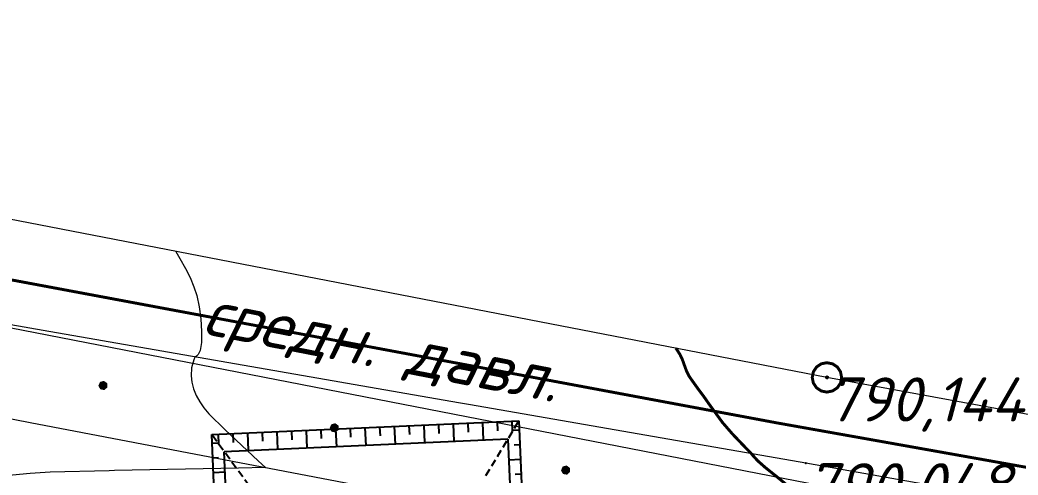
# Model space of a CAD drawing. Header units: metres. Extents: x 629572 to 645168, y 4785785 to 4790166.
# Drawn here: x 635010.24 to 635044.19, y 4788199.75 to 4788215.24 of the extents above; entities that cross this region are included whole.
import ezdxf

# ---------------------------------------------------------------- set-up
doc = ezdxf.new("R2010")
doc.units = ezdxf.units.M
doc.linetypes.add('HIDDEN', pattern=[0.375, 0.25, -0.125])
doc.linetypes.add('Сплошная', pattern=[0])
doc.layers.get('0').update_dxf_attribs({"linetype": 'CONTINUOUS'})
for name, color, linetype in [('Газопровод подземный', 7, 'CONTINUOUS'), ('Горизонтали', 7, 'CONTINUOUS'), ('Дороги  грунтовые_ проселочные (бровка-сплошная)', 7, 'CONTINUOUS'), ('Дороги с покрытием (осевая линия)', 7, 'CONTINUOUS'), ('Иссо проект.', 10, 'CONTINUOUS'), ('Нурсултан', 7, 'CONTINUOUS'), ('Столбы железобетонные', 7, 'CONTINUOUS')]:
    doc.layers.add(name, color=color, linetype=linetype)
doc.layers.add('ЛЭП в.напряж.', color=10, linetype='SIL_KAB_VYSVOLT', lineweight=13)
doc.styles.add('ISOCPEUR', font='isocpeui.ttf')
doc.styles.get("Standard").update_dxf_attribs({"font": 'isocpeui.ttf'})
doc.linetypes.add('GAZ_NADZ', pattern='A,10,-2.2,["|",Standard,S=1.8,R=0,X=-1.5,Y=-1],0,["-",Standard,S=1.5,R=0,X=-1.5,Y=0.05],-0.05', length=12.25)
doc.linetypes.add('GAZ_PODZ', pattern='A,4,-2.2,["|",Standard,S=1.8,R=0,X=-1.5,Y=-1],0,["-",Standard,S=1.5,R=0,X=-1.5,Y=0.05],4,-2,10,-2', length=24.2)
doc.linetypes.add('SIL_KAB_VYSVOLT', pattern='A,1.5,["<<",Standard,S=1.6,R=0,X=-1.5,Y=-0.8],5,0,1.5,[">>",Standard,S=1.6,R=0,X=-2.14,Y=-0.8],-2,8,-2', length=20)

# ---------------------------------------------------------------- blocks, each defined once
blk = doc.blocks.new('26 - 108.1.1 опоры  жб d-1.0')
blk.add_hatch(color=7).paths.add_polyline_path([(0, 0.05), (-0.05, 0), (0, -0.05), (0.05, 0)])
at = {"color": 7, "linetype": 'Continuous', "lineweight": 0, "const_width": 0.1, "flags": 128}
blk.add_lwpolyline([(0, 0.5), (0.191, 0.462), (0.354, 0.354), (0.462, 0.191), (0.5, 0), (0.462, -0.191), (0.354, -0.354), (0.191, -0.462), (0, -0.5), (-0.191, -0.462), (-0.354, -0.354), (-0.462, -0.191), (-0.5, 0), (-0.462, 0.191), (-0.354, 0.354), (-0.191, 0.462), (0, 0.5)], close=True, dxfattribs=at)
at = {"color": 7, "linetype": 'Continuous', "lineweight": 0, "true_color": 0xffffff, "flags": 128}
blk.add_lwpolyline([(0, 0.5), (-0.25, 0.433), (-0.433, 0.25), (-0.5, 0), (-0.433, -0.25), (-0.25, -0.433), (0, -0.5), (0.25, -0.433), (0.433, -0.25), (0.5, 0), (0.433, 0.25), (0.25, 0.433), (0, 0.5)], close=True, dxfattribs=at)
at = {"color": 7, "linetype": 'Continuous', "lineweight": 0, "flags": 128}
for points in [[(0, 0.05), (-0.05, 0), (0, -0.05), (0.05, 0), (0, 0.05)], [(0, 0.05), (0.043, 0.025), (0.043, -0.025), (0, -0.05), (-0.043, -0.025), (-0.043, 0.025), (0, 0.05)]]:
    blk.add_lwpolyline(points, close=True, dxfattribs=at)
at = {"color": 7, "style": 'ISOCPEUR', "flags": 1}
for tag in ['Отметка(высота) верхнего провода', 'Отметка(высота) нижнего провода', 'X', 'Высота', 'Отметка', 'Имя объекта CREDO-III', 'Код объекта CREDO-III', 'Номер', 'Y']:
    blk.add_attdef(tag, (0, 0), '', height=2.5, dxfattribs=at)
blk = doc.blocks.new('тр26+419+')
for p, q in [((398.6, 52.3), (434.6, 52.3)), ((398.6, 52.3), (434.6, 52.3)), ((398.6, 52.3), (434.6, 52.3)), ((421.6, 48.3), (421.6, 52.3)), ((426.6, 50.3), (426.6, 52.3)), ((431.6, 50.3), (431.6, 52.3)), ((434.6, 52.3), (434.6, -52.3)), ((404.6, 48.3), (428.6, 48.3)), ((428.6, -48.3), (428.6, 48.3)), ((431.15, 50), (434.6, 50)), ((431.6, 45), (434.6, 45)), ((428.6, 40), (434.6, 40)), ((431.6, 35), (434.6, 35)), ((428.6, 30), (434.6, 30)), ((431.6, 25), (434.6, 25)), ((428.6, 20), (434.6, 20)), ((431.6, 15), (434.6, 15)), ((428.6, 10), (434.6, 10)), ((431.6, 5), (434.6, 5)), ((428.6, 0), (434.6, 0)), ((431.6, -5), (434.6, -5)), ((428.6, -10), (434.6, -10)), ((431.6, -15), (434.6, -15)), ((428.6, -20), (434.6, -20)), ((431.6, -25), (434.6, -25)), ((428.6, -30), (434.6, -30)), ((431.6, -35), (434.6, -35)), ((428.6, -40), (434.6, -40)), ((431.6, -45), (434.6, -45)), ((428.6, -48.3), (404.6, -48.3)), ((416.6, -50.3), (416.6, -52.3)), ((421.6, -48.3), (421.6, -52.3)), ((426.6, -50.3), (426.6, -52.3)), ((431.15, -50), (434.6, -50)), ((431.6, -50.3), (431.6, -52.3)), ((434.6, -52.3), (398.6, -52.3))]:
    blk.add_line(p, q)
at = {"linetype": 'HIDDEN', "ltscale": 10}
for p, q in [((416.6, 40.3), (434.6, 52.3)), ((416.6, -40.3), (434.6, -52.3))]:
    blk.add_line(p, q, dxfattribs=at)

msp = doc.modelspace()

# ---------------------------------------------------------------- hatches: boundary and pattern name
at = {"layer": 'Дороги с покрытием (осевая линия)'}
for points in [[(635013.096, 4788202.956), (635013.092, 4788202.959), (635013.087, 4788202.958), (635012.971, 4788202.926), (635012.962, 4788202.924), (635012.964, 4788202.914), (635012.962, 4788202.924), (635012.955, 4788202.918), (635012.939, 4788202.879), (635012.904, 4788202.798), (635012.902, 4788202.794), (635012.903, 4788202.792), (635012.904, 4788202.79), (635012.966, 4788202.675), (635012.975, 4788202.68), (635012.966, 4788202.675), (635012.973, 4788202.67), (635013.101, 4788202.646), (635013.103, 4788202.656), (635013.109, 4788202.649), (635013.188, 4788202.718), (635013.207, 4788202.734), (635013.21, 4788202.736), (635013.211, 4788202.737), (635013.211, 4788202.742), (635013.205, 4788202.872), (635013.195, 4788202.872), (635013.2, 4788202.872), (635013.205, 4788202.872), (635013.205, 4788202.877), (635013.201, 4788202.88)], [(635020.965, 4788201.515), (635020.961, 4788201.517), (635020.956, 4788201.516), (635020.959, 4788201.507), (635020.956, 4788201.516), (635020.84, 4788201.484), (635020.831, 4788201.482), (635020.824, 4788201.476), (635020.807, 4788201.437), (635020.773, 4788201.356), (635020.782, 4788201.352), (635020.782, 4788201.352), (635020.775, 4788201.356), (635020.773, 4788201.356), (635020.771, 4788201.352), (635020.772, 4788201.35), (635020.773, 4788201.348), (635020.786, 4788201.331), (635020.813, 4788201.295), (635020.773, 4788201.348), (635020.835, 4788201.233), (635020.837, 4788201.229), (635020.842, 4788201.228), (635020.97, 4788201.205), (635020.975, 4788201.204), (635020.978, 4788201.207), (635021.057, 4788201.276), (635021.076, 4788201.292), (635021.079, 4788201.294), (635021.08, 4788201.295), (635021.08, 4788201.3), (635021.069, 4788201.352), (635021.067, 4788201.365), (635021.08, 4788201.3), (635021.074, 4788201.43), (635021.064, 4788201.43), (635021.069, 4788201.43), (635021.074, 4788201.43), (635021.074, 4788201.435), (635021.07, 4788201.438), (635021.062, 4788201.442), (635021.05, 4788201.448), (635021.07, 4788201.438), (635020.965, 4788201.515), (635020.959, 4788201.507)], [(635028.835, 4788200.077), (635028.831, 4788200.08), (635028.826, 4788200.079), (635028.829, 4788200.069), (635028.829, 4788200.069), (635028.826, 4788200.079), (635028.71, 4788200.047), (635028.701, 4788200.044), (635028.703, 4788200.035), (635028.701, 4788200.044), (635028.696, 4788200.043), (635028.694, 4788200.039), (635028.677, 4788200), (635028.643, 4788199.919), (635028.641, 4788199.915), (635028.642, 4788199.913), (635028.643, 4788199.91), (635028.652, 4788199.915), (635028.643, 4788199.91), (635028.705, 4788199.796), (635028.713, 4788199.8), (635028.705, 4788199.796), (635028.712, 4788199.791), (635028.84, 4788199.767), (635028.848, 4788199.77), (635028.927, 4788199.839), (635028.946, 4788199.855), (635028.94, 4788199.863), (635028.946, 4788199.855), (635028.949, 4788199.857), (635028.95, 4788199.858), (635028.95, 4788199.863), (635028.948, 4788199.863), (635028.946, 4788199.863), (635028.95, 4788199.863), (635028.939, 4788199.915), (635028.937, 4788199.928), (635028.95, 4788199.863), (635028.944, 4788199.993), (635028.934, 4788199.993), (635028.938, 4788199.993), (635028.944, 4788199.993), (635028.94, 4788200.001), (635028.932, 4788200.005), (635028.881, 4788200.031), (635028.94, 4788200.001)]]:
    msp.add_hatch(color=7, dxfattribs=at).paths.add_polyline_path(points)

# ---------------------------------------------------------------- linework, layer by layer
at = {"layer": 'Газопровод подземный', "color": 50, "linetype": 'GAZ_PODZ', "lineweight": 13, "ltscale": 0.5, "flags": 128}
msp.add_lwpolyline([(634767.772, 4788220.603), (634852.542, 4788235.035), (634896.009, 4788225.723), (634931.084, 4788219.172), (634979.801, 4788210.62), (635199.374, 4788167.924), (635281.07, 4788167.023), (635401.234, 4788144.547), (635406.883, 4788140.607), (635414.121, 4788129.765)], dxfattribs=at)
at = {"layer": 'Газопровод подземный', "color": 50, "linetype": 'GAZ_NADZ', "lineweight": 13, "const_width": 0.1, "flags": 128}
msp.add_lwpolyline([(634907.636, 4788227.102), (634907.204, 4788225.748), (634913.261, 4788224.694), (634925.815, 4788222.245), (634926.196, 4788221.896), (634928.428, 4788221.493), (634941.99, 4788219.192), (634964.183, 4788214.945), (634987.607, 4788210.729), (635001.649, 4788207.944), (635035.997, 4788201.527), (635056.498, 4788197.876), (635082.516, 4788192.68), (635104.948, 4788188.998), (635104.876, 4788186.491)], dxfattribs=at)
at = {"layer": 'Горизонтали', "color": 34, "linetype": 'Сплошная', "lineweight": 0, "true_color": 0xa55200, "elevation": 789.5, "flags": 128}
for points in [[(635018.584, 4788200.012), (635017.664, 4788199.992), (635013.456, 4788199.905), (635013.267, 4788199.901), (635011.258, 4788199.847), (635010.577, 4788199.808), (635009.981, 4788199.754), (635009.171, 4788199.644), (635008.181, 4788199.469), (635007.684, 4788199.378), (635007.514, 4788199.353), (635007.231, 4788199.305), (635006.961, 4788199.226), (635006.027, 4788198.846), (635003.351, 4788197.632), (635001.415, 4788196.749), (635000.449, 4788196.338), (635000.238, 4788196.269), (635000.144, 4788196.271), (635000.144, 4788196.271), (634999.989, 4788196.334), (634999.816, 4788196.4), (634999.583, 4788196.485), (634999.386, 4788196.552), (634999.291, 4788196.584), (634999.203, 4788196.613), (634999.121, 4788196.642), (634999.119, 4788196.643), (634999.074, 4788196.652), (634999.015, 4788196.64), (634999.01, 4788196.638), (634998.945, 4788196.621), (634998.884, 4788196.608), (634998.825, 4788196.597), (634998.769, 4788196.591), (634998.716, 4788196.588), (634998.665, 4788196.589), (634998.658, 4788196.59), (634998.617, 4788196.589), (634998.572, 4788196.573), (634998.569, 4788196.572), (634998.515, 4788196.548), (634998.45, 4788196.52), (634998.355, 4788196.482), (634998.193, 4788196.417), (634998.181, 4788196.412), (634997.936, 4788196.314), (634997.368, 4788196.084), (634996.856, 4788195.873), (634996.255, 4788195.621), (634995.396, 4788195.255), (634995.394, 4788195.254), (634994.994, 4788195.1), (634994.605, 4788195.003), (634994.143, 4788194.941), (634993.602, 4788194.917), (634992.438, 4788194.943), (634991.532, 4788194.97), (634990.886, 4788194.971), (634990.344, 4788194.947), (634989.905, 4788194.896), (634989.468, 4788194.795), (634989.079, 4788194.641), (634988.733, 4788194.437), (634988.363, 4788194.142), (634988.156, 4788193.971), (634987.977, 4788193.852), (634987.74, 4788193.725), (634987.413, 4788193.538), (634987.187, 4788193.334), (634986.992, 4788193.063), (634986.743, 4788192.622), (634986.567, 4788192.307), (634986.448, 4788192.132), (634986.33, 4788192.025), (634986.211, 4788191.994), (634986.086, 4788192.036), (634985.916, 4788192.162), (634985.91, 4788192.166), (634985.39, 4788192.569), (634985.263, 4788192.641), (634984.917, 4788192.847), (634984.396, 4788193.206), (634983.734, 4788193.659), (634983.477, 4788193.81), (634983.317, 4788193.863), (634983.297, 4788193.866), (634983.278, 4788193.87), (634983.139, 4788193.869), (634982.997, 4788193.785), (634982.929, 4788193.722), (634982.742, 4788193.564), (634982.56, 4788193.463), (634982.355, 4788193.406), (634982.129, 4788193.394), (634981.803, 4788193.439), (634981.387, 4788193.551), (634980.875, 4788193.729), (634980.132, 4788194.021), (634980.05, 4788194.054), (634977.849, 4788194.919), (634976.035, 4788195.598), (634974.589, 4788196.102), (634974.529, 4788196.122), (634973.872, 4788196.366), (634973.614, 4788196.496), (634973.365, 4788196.648), (634972.972, 4788196.939), (634972.43, 4788197.393), (634972.103, 4788197.668), (634971.794, 4788197.892), (634971.556, 4788197.998), (634971.55, 4788198), (634971.375, 4788198.075), (634971.249, 4788198.206), (634971.126, 4788198.429), (634970.961, 4788198.818), (634970.95, 4788198.844), (634970.71, 4788199.425), (634970.526, 4788199.856), (634970.381, 4788200.185), (634970.271, 4788200.427), (634970.022, 4788200.943), (634970.017, 4788200.953), (634969.777, 4788201.46), (634969.603, 4788201.88), (634969.476, 4788202.256), (634969.398, 4788202.585), (634969.366, 4788202.871), (634969.369, 4788203.164), (634969.405, 4788203.465), (634969.482, 4788203.834), (634969.512, 4788203.967), (634969.581, 4788204.411), (634969.614, 4788205.063), (634969.666, 4788206.825), (634969.678, 4788207.237)], [(635015.54, 4788207.361), (635015.678, 4788207.127), (635015.871, 4788206.785), (635016.025, 4788206.471), (635016.151, 4788206.161), (635016.248, 4788205.859), (635016.332, 4788205.482), (635016.389, 4788205.068), (635016.416, 4788204.641), (635016.407, 4788204.266), (635016.36, 4788203.991), (635016.295, 4788203.856), (635016.236, 4788203.802), (635016.203, 4788203.778), (635016.193, 4788203.771), (635016.191, 4788203.77), (635016.189, 4788203.769)], [(635016.189, 4788203.769), (635016.153, 4788203.675), (635016.074, 4788203.405), (635016.056, 4788203.135), (635016.082, 4788202.915), (635016.142, 4788202.684), (635016.233, 4788202.457), (635016.35, 4788202.241), (635016.486, 4788202.047), (635016.661, 4788201.84), (635017.217, 4788201.289), (635018.339, 4788200.239), (635018.584, 4788200.012)]]:
    msp.add_lwpolyline(points, dxfattribs=at)
at = {"layer": 'Горизонтали', "color": 34, "linetype": 'Сплошная', "lineweight": 0, "const_width": 0.1, "elevation": 790, "flags": 128}
for points in [[(635032.548, 4788204.071), (635032.587, 4788204.016), (635032.689, 4788203.856), (635032.767, 4788203.692), (635032.823, 4788203.534), (635032.909, 4788203.299), (635032.996, 4788203.12), (635033.295, 4788202.698), (635033.49, 4788202.439), (635033.678, 4788202.169), (635034.134, 4788201.543), (635034.477, 4788201.148), (635034.942, 4788200.662), (635035.067, 4788200.534), (635035.113, 4788200.488), (635035.114, 4788200.487), (635035.12, 4788200.48)], [(635035.12, 4788200.48), (635035.166, 4788200.422), (635035.336, 4788200.236), (635035.598, 4788200.005), (635035.957, 4788199.719), (635036.71, 4788199.099), (635037.052, 4788198.741), (635037.347, 4788198.316), (635037.808, 4788197.557), (635037.911, 4788197.383), (635038.465, 4788196.464), (635038.545, 4788196.33), (635038.575, 4788196.281), (635038.579, 4788196.274)]]:
    msp.add_lwpolyline(points, dxfattribs=at)
at = {"layer": 'Дороги  грунтовые_ проселочные (бровка-сплошная)', "color": 7, "linetype": 'Continuous', "lineweight": 0, "flags": 128}
for points in [[(635047.383, 4788198.294), (635044.161, 4788198.875), (635036.965, 4788200.159), (635025.557, 4788202.143), (635025.154, 4788202.213), (635011.021, 4788204.668), (635004.743, 4788205.774), (635001.287, 4788206.404), (634999.068, 4788206.865), (634996.422, 4788207.482), (634993.176, 4788208.289), (634991.583, 4788208.689), (634989.154, 4788209.278), (634987.342, 4788209.676), (634985.458, 4788210.047), (634983.58, 4788210.393), (634981.686, 4788210.718), (634979.8, 4788211.017), (634977.898, 4788211.293), (634976.007, 4788211.542), (634974.215, 4788211.735)], [(634973.331, 4788208.796), (634975.129, 4788208.6), (634979.026, 4788208.11), (634981.069, 4788207.829), (634982.914, 4788207.551), (634984.911, 4788207.217), (634986.778, 4788206.865), (634988.644, 4788206.455), (634991.059, 4788205.859), (634993.244, 4788205.294), (634995.873, 4788204.615), (634998.517, 4788203.966), (635000.71, 4788203.481), (635004.356, 4788202.756), (635010.582, 4788201.548), (635025.363, 4788198.721), (635032.264, 4788197.422), (635036.845, 4788196.577), (635040.119, 4788196.011), (635043.957, 4788195.392), (635047.843, 4788194.792)]]:
    msp.add_lwpolyline(points, dxfattribs=at)
at = {"layer": 'ЛЭП в.напряж.', "lineweight": 13}
msp.add_lwpolyline([(635094.192, 4788216.187), (635091.807, 4788193.096), (635037.688, 4788203.077), (634989.445, 4788212.408), (634943.944, 4788221.156), (634903.173, 4788229.756), (634855.942, 4788238.087), (634815.233, 4788217.108), (634760.25, 4788226.648), (634705.654, 4788234.71), (634655.704, 4788243.501), (634645.081, 4788239.296), (634600.493, 4788288.281), (634571.888, 4788284.167), (634525.981, 4788278.309), (634467.227, 4788288.266), (634469.815, 4788291.316)], dxfattribs=at)
at = {"layer": 'Нурсултан', "color": 7}
for p in [(635037.688, 4788203.077, 3.467), (635035.997, 4788201.527, 3.383), (635036.965, 4788200.159, 3.371)]:
    msp.add_point(p, dxfattribs=at)

# ---------------------------------------------------------------- block references
at = {"layer": 'Иссо проект.', "extrusion": (5.00094e-05, -3.96236e-06, 1), "xscale": 0.1, "yscale": 0.1, "zscale": 0.1, "rotation": 92.5377758524407}
msp.add_blockref('тр26+419+', (635023.906, 4788157.945, 12.788), dxfattribs=at)
at = {"layer": 'Столбы железобетонные', "color": 7, "linetype": 'Continuous'}
msp.add_blockref('26 - 108.1.1 опоры  жб d-1.0', (635037.688, 4788203.077, 795.239), dxfattribs=at)

# ---------------------------------------------------------------- texts
at = {"layer": 'Газопровод подземный', "color": 2, "style": 'ISOCPEUR'}
msp.add_text('средн. давл.', height=1.61454, rotation=348.9961, dxfattribs=at).set_placement((635016.394, 4788204.564))
at = {"layer": 'Нурсултан', "color": 251, "char_height": 1.5, "attachment_point": 1, "style": 'ISOCPEUR'}
for s, insert in [('790,144', (635037.688, 4788203.077, 3.467)), ('790,048', (635036.965, 4788200.159, 3.371))]:
    msp.add_mtext(s, dxfattribs=dict(at, insert=insert))

doc.saveas('drawing.dxf')
